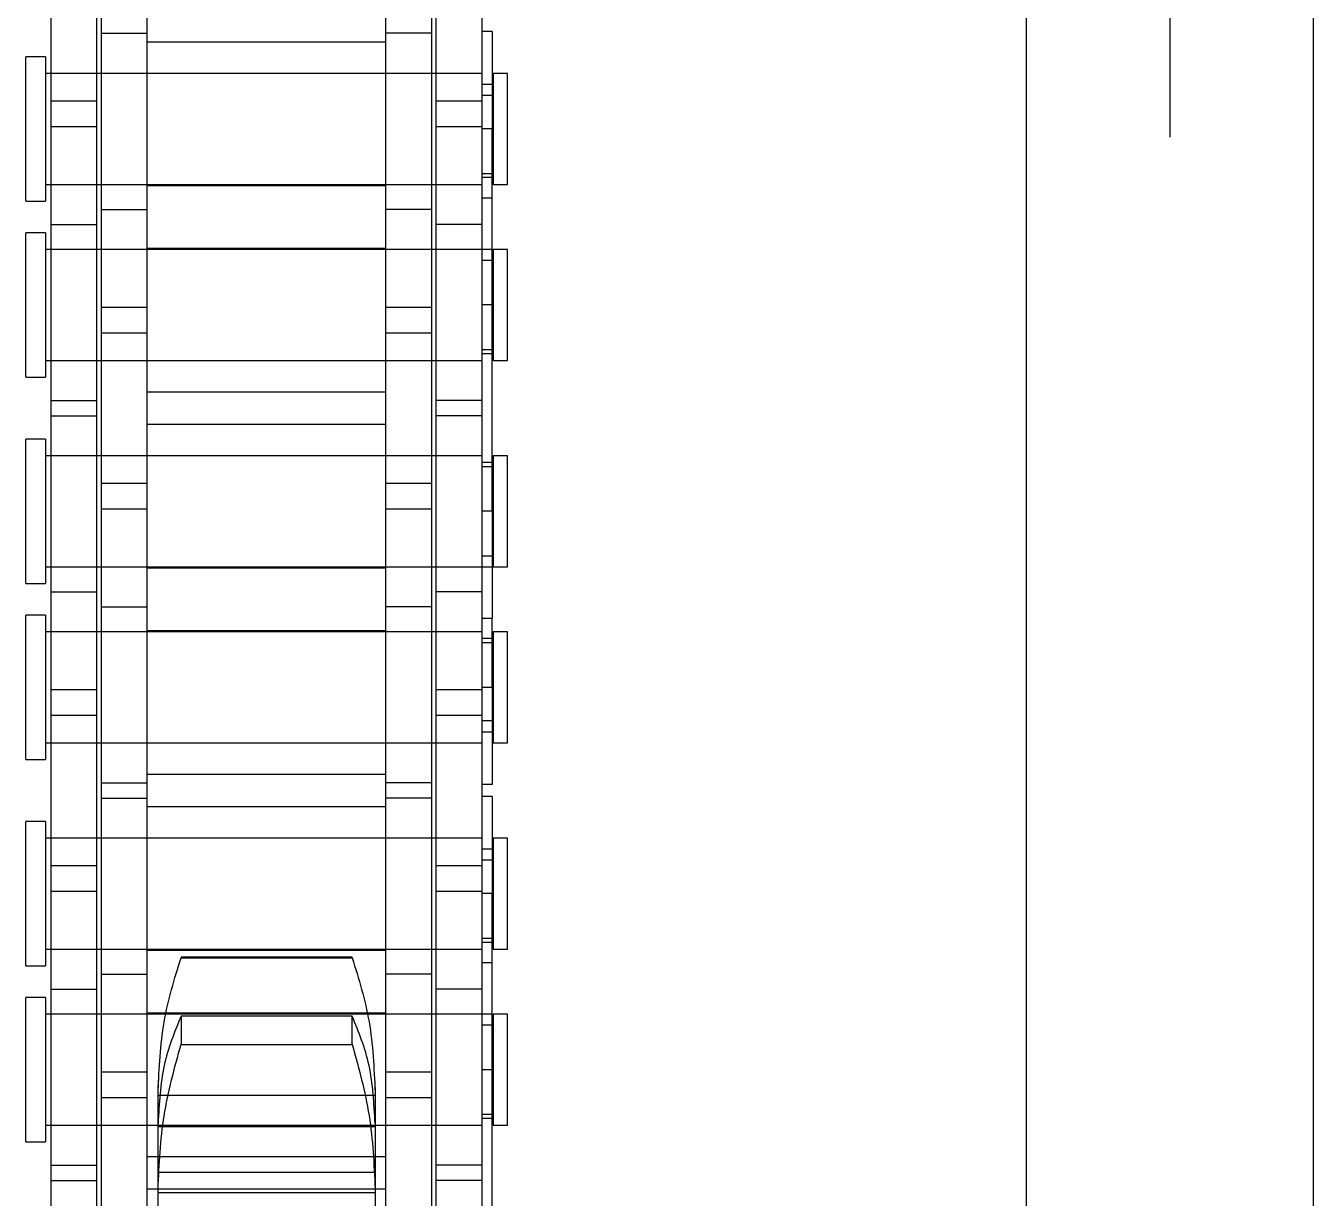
# Model space of a CAD drawing. Header units: metres. Extents: x 0 to 63075, y 0 to 44550.
# Drawn here: x 14141.47 to 14184.23, y 29773.93 to 29812.87 of the extents above; entities that cross this region are included whole.
import ezdxf

# ---------------------------------------------------------------- set-up
doc = ezdxf.new("R2010")
doc.units = ezdxf.units.M
doc.header["$LTSCALE"] = 75
doc.linetypes.add('HIDDEN2', pattern=[4.7625, 3.175, -1.5875])
for name, color, linetype in [('SDM', 7, 'Continuous'), ('SL4', 4, 'Continuous'), ('ST1', 7, 'HIDDEN2')]:
    doc.layers.add(name, color=color, linetype=linetype)

# ---------------------------------------------------------------- blocks, each defined once
blk = doc.blocks.new('A$Cb6dca9d5')
at = {"layer": 'SL4'}
for p, q in [((328.24, 2339.738), (328.24, 3664.713)), ((337.765, 3664.713), (337.765, 2339.738))]:
    blk.add_line(p, q, dxfattribs=at)
at = {"layer": 'ST1'}
for p, q in [((328.24, 2339.738), (328.24, 3664.713)), ((333.003, 3664.713), (333.003, 2339.738)), ((297.515, 3072.85), (297.515, 3079.2)), ((299.035, 3072.85), (299.035, 3079.2)), ((306.965, 3072.85), (306.965, 3079.2)), ((308.485, 3072.85), (308.485, 3079.2)), ((295.843, 3066.5), (295.843, 3075.595)), ((297.363, 3066.5), (297.363, 3075.595)), ((308.637, 3066.5), (308.637, 3075.595)), ((310.157, 3066.5), (310.157, 3075.595)), ((297.515, 3072.85), (299.035, 3072.85)), ((297.515, 3063.755), (297.515, 3072.85)), ((299.035, 3063.755), (299.035, 3072.85)), ((308.485, 3072.85), (306.965, 3072.85)), ((306.965, 3063.755), (306.965, 3072.85)), ((308.485, 3063.755), (308.485, 3072.85)), ((310.489, 3072.906), (310.157, 3072.906)), ((310.489, 3072.906), (310.489, 3069.675)), ((299.035, 3072.567), (306.965, 3072.567)), ((295, 3067.277), (295, 3072.074)), ((295.659, 3072.074), (295, 3072.074)), ((295.659, 3072.074), (295.659, 3067.277)), ((310.157, 3071.52), (295.659, 3071.52)), ((297.363, 3071.52), (295.843, 3071.52)), ((299.035, 3071.52), (297.515, 3071.52)), ((306.965, 3071.52), (299.035, 3071.52)), ((308.485, 3071.52), (306.965, 3071.52)), ((310.157, 3071.52), (308.637, 3071.52)), ((310.526, 3071.52), (310.526, 3067.83)), ((311, 3071.52), (310.526, 3071.52)), ((311, 3067.83), (311, 3071.52)), ((310.526, 3071.151), (310.157, 3071.151)), ((295.843, 3070.607), (297.363, 3070.607)), ((308.637, 3070.607), (310.157, 3070.607)), ((310.489, 3070.782), (310.157, 3070.782)), ((297.363, 3069.747), (295.843, 3069.747)), ((310.157, 3069.747), (308.637, 3069.747)), ((310.489, 3069.675), (310.157, 3069.675)), ((310.489, 3056.975), (310.489, 3069.675)), ((310.157, 3068.199), (310.526, 3068.199)), ((310.489, 3068.056), (310.157, 3068.056)), ((295.659, 3067.83), (310.157, 3067.83)), ((295.843, 3067.83), (297.363, 3067.83)), ((297.515, 3067.83), (299.035, 3067.83)), ((299.035, 3067.83), (306.965, 3067.83)), ((306.965, 3067.787), (299.035, 3067.787)), ((306.965, 3067.83), (308.485, 3067.83)), ((308.637, 3067.83), (310.157, 3067.83)), ((310.526, 3067.83), (311, 3067.83)), ((295, 3067.277), (295.659, 3067.277)), ((310.489, 3067.379), (310.157, 3067.379)), ((297.515, 3067.002), (299.035, 3067.002)), ((308.485, 3067.002), (306.965, 3067.002)), ((295.843, 3066.5), (297.363, 3066.5)), ((295.843, 3060.15), (295.843, 3066.5)), ((297.363, 3060.15), (297.363, 3066.5)), ((310.157, 3066.5), (308.637, 3066.5)), ((308.637, 3060.15), (308.637, 3066.5)), ((310.157, 3060.15), (310.157, 3066.5)), ((295, 3061.429), (295, 3066.226)), ((295.659, 3066.226), (295, 3066.226)), ((295.659, 3066.226), (295.659, 3061.429)), ((310.157, 3065.672), (295.659, 3065.672)), ((297.363, 3065.672), (295.843, 3065.672)), ((299.035, 3065.672), (297.515, 3065.672)), ((299.035, 3065.715), (306.965, 3065.715)), ((306.965, 3065.672), (299.035, 3065.672)), ((308.485, 3065.672), (306.965, 3065.672)), ((310.489, 3065.672), (308.637, 3065.672)), ((310.526, 3065.672), (310.526, 3061.982)), ((311, 3065.672), (310.526, 3065.672)), ((311, 3061.982), (311, 3065.672)), ((310.526, 3065.303), (310.157, 3065.303)), ((297.515, 3062.895), (297.515, 3063.755)), ((297.515, 3063.755), (299.035, 3063.755)), ((299.035, 3062.895), (299.035, 3063.755)), ((306.965, 3062.895), (306.965, 3063.755)), ((306.965, 3063.755), (308.485, 3063.755)), ((308.485, 3062.895), (308.485, 3063.755)), ((310.489, 3063.827), (310.157, 3063.827)), ((297.515, 3053.8), (297.515, 3062.895)), ((299.035, 3062.895), (297.515, 3062.895)), ((299.035, 3053.8), (299.035, 3062.895)), ((306.965, 3053.8), (306.965, 3062.895)), ((308.485, 3062.895), (306.965, 3062.895)), ((308.485, 3053.8), (308.485, 3062.895)), ((295.659, 3061.982), (310.157, 3061.982)), ((295.843, 3061.982), (297.363, 3061.982)), ((297.515, 3061.982), (299.035, 3061.982)), ((299.035, 3061.982), (306.965, 3061.982)), ((306.965, 3061.982), (308.485, 3061.982)), ((308.637, 3061.982), (310.157, 3061.982)), ((310.157, 3062.351), (310.526, 3062.351)), ((310.489, 3062.208), (310.157, 3062.208)), ((310.526, 3061.982), (311, 3061.982)), ((295, 3061.429), (295.659, 3061.429)), ((306.965, 3060.935), (299.035, 3060.935)), ((295.843, 3060.652), (297.363, 3060.652)), ((310.157, 3060.652), (308.637, 3060.652)), ((295.843, 3060.15), (297.363, 3060.15)), ((295.843, 3051.055), (295.843, 3060.15)), ((297.363, 3051.055), (297.363, 3060.15)), ((299.035, 3059.867), (306.965, 3059.867)), ((310.157, 3060.15), (308.637, 3060.15)), ((308.637, 3051.055), (308.637, 3060.15)), ((310.157, 3051.055), (310.157, 3060.15)), ((295, 3054.577), (295, 3059.374)), ((295.659, 3059.374), (295, 3059.374)), ((295.659, 3059.374), (295.659, 3054.577)), ((310.157, 3058.82), (295.659, 3058.82)), ((297.363, 3058.82), (295.843, 3058.82)), ((299.035, 3058.82), (297.515, 3058.82)), ((306.965, 3058.82), (299.035, 3058.82)), ((308.485, 3058.82), (306.965, 3058.82)), ((310.157, 3058.82), (308.637, 3058.82)), ((310.489, 3058.594), (310.157, 3058.594)), ((310.526, 3058.82), (310.526, 3055.13)), ((311, 3058.82), (310.526, 3058.82)), ((311, 3055.13), (311, 3058.82)), ((310.526, 3058.451), (310.157, 3058.451)), ((297.515, 3057.907), (299.035, 3057.907)), ((306.965, 3057.907), (308.485, 3057.907)), ((299.035, 3057.047), (297.515, 3057.047)), ((308.485, 3057.047), (306.965, 3057.047)), ((310.489, 3056.975), (310.157, 3056.975)), ((310.489, 3056.975), (310.489, 3053.423)), ((310.157, 3055.499), (310.526, 3055.499)), ((295.659, 3055.13), (310.157, 3055.13)), ((295.843, 3055.13), (297.363, 3055.13)), ((297.515, 3055.13), (299.035, 3055.13)), ((299.035, 3055.13), (306.965, 3055.13)), ((306.965, 3055.087), (299.035, 3055.087)), ((306.965, 3055.13), (308.485, 3055.13)), ((308.637, 3055.13), (310.489, 3055.13)), ((310.526, 3055.13), (311, 3055.13)), ((295, 3054.577), (295.659, 3054.577)), ((295.843, 3054.302), (297.363, 3054.302)), ((310.157, 3054.302), (308.637, 3054.302)), ((295, 3048.729), (295, 3053.526)), ((295.659, 3053.526), (295, 3053.526)), ((295.659, 3053.526), (295.659, 3048.729)), ((297.515, 3053.8), (299.035, 3053.8)), ((297.515, 3047.45), (297.515, 3053.8)), ((299.035, 3047.45), (299.035, 3053.8)), ((308.485, 3053.8), (306.965, 3053.8)), ((306.965, 3047.45), (306.965, 3053.8)), ((308.485, 3047.45), (308.485, 3053.8)), ((310.157, 3053.423), (310.489, 3053.423)), ((310.489, 3051.127), (310.489, 3053.423)), ((299.035, 3053.015), (306.965, 3053.015)), ((310.157, 3052.972), (295.659, 3052.972)), ((297.363, 3052.972), (295.843, 3052.972)), ((299.035, 3052.972), (297.515, 3052.972)), ((306.965, 3052.972), (299.035, 3052.972)), ((308.485, 3052.972), (306.965, 3052.972)), ((310.157, 3052.972), (308.637, 3052.972)), ((310.489, 3052.746), (310.157, 3052.746)), ((310.526, 3052.603), (310.157, 3052.603)), ((310.526, 3052.972), (310.526, 3049.282)), ((311, 3052.972), (310.526, 3052.972)), ((311, 3049.282), (311, 3052.972)), ((295.843, 3050.195), (295.843, 3051.055)), ((295.843, 3051.055), (297.363, 3051.055)), ((297.363, 3050.195), (297.363, 3051.055)), ((308.637, 3050.195), (308.637, 3051.055)), ((308.637, 3051.055), (310.157, 3051.055)), ((310.489, 3051.127), (310.157, 3051.127)), ((310.157, 3050.195), (310.157, 3051.055)), ((310.489, 3051.127), (310.489, 3047.897)), ((295.843, 3041.1), (295.843, 3050.195)), ((297.363, 3050.195), (295.843, 3050.195)), ((297.363, 3041.1), (297.363, 3050.195)), ((308.637, 3041.1), (308.637, 3050.195)), ((310.157, 3050.195), (308.637, 3050.195)), ((310.157, 3041.1), (310.157, 3050.195)), ((310.489, 3050.02), (310.157, 3050.02)), ((310.157, 3049.651), (310.526, 3049.651)), ((295.659, 3049.282), (310.157, 3049.282)), ((295.843, 3049.282), (297.363, 3049.282)), ((297.515, 3049.282), (299.035, 3049.282)), ((299.035, 3049.282), (306.965, 3049.282)), ((306.965, 3049.282), (308.485, 3049.282)), ((308.637, 3049.282), (310.157, 3049.282)), ((310.526, 3049.282), (311, 3049.282)), ((295, 3048.729), (295.659, 3048.729)), ((297.515, 3047.952), (299.035, 3047.952)), ((306.965, 3048.235), (299.035, 3048.235)), ((308.485, 3047.952), (306.965, 3047.952)), ((310.489, 3047.897), (310.157, 3047.897)), ((297.515, 3047.45), (299.035, 3047.45)), ((297.515, 3038.355), (297.515, 3047.45)), ((299.035, 3038.355), (299.035, 3047.45)), ((308.485, 3047.45), (306.965, 3047.45)), ((306.965, 3038.355), (306.965, 3047.45)), ((308.485, 3038.355), (308.485, 3047.45)), ((310.489, 3047.506), (310.157, 3047.506)), ((310.489, 3047.506), (310.489, 3044.275)), ((299.035, 3047.167), (306.965, 3047.167)), ((295, 3041.877), (295, 3046.674)), ((295.659, 3046.674), (295, 3046.674)), ((295.659, 3046.674), (295.659, 3041.877)), ((310.157, 3046.12), (295.659, 3046.12)), ((297.363, 3046.12), (295.843, 3046.12)), ((299.035, 3046.12), (297.515, 3046.12)), ((306.965, 3046.12), (299.035, 3046.12)), ((308.485, 3046.12), (306.965, 3046.12)), ((310.157, 3046.12), (308.637, 3046.12)), ((310.526, 3045.751), (310.157, 3045.751)), ((310.526, 3046.12), (310.526, 3042.43)), ((311, 3046.12), (310.526, 3046.12)), ((311, 3042.43), (311, 3046.12)), ((310.489, 3045.382), (310.157, 3045.382)), ((295.843, 3045.207), (297.363, 3045.207)), ((308.637, 3045.207), (310.157, 3045.207)), ((297.363, 3044.347), (295.843, 3044.347)), ((310.157, 3044.347), (308.637, 3044.347)), ((310.489, 3044.275), (310.157, 3044.275)), ((310.489, 3031.575), (310.489, 3044.275)), ((310.157, 3042.799), (310.526, 3042.799)), ((295.659, 3042.43), (310.157, 3042.43)), ((295.843, 3042.43), (297.363, 3042.43)), ((297.515, 3042.43), (299.035, 3042.43)), ((299.035, 3042.43), (306.965, 3042.43)), ((306.965, 3042.387), (299.035, 3042.387)), ((306.965, 3042.43), (308.485, 3042.43)), ((308.637, 3042.43), (310.157, 3042.43)), ((310.489, 3042.656), (310.157, 3042.656)), ((310.526, 3042.43), (311, 3042.43)), ((295, 3041.877), (295.659, 3041.877)), ((300.157, 3042.165), (300.157, 3042.141)), ((305.843, 3042.165), (300.157, 3042.165)), ((300.157, 3042.141), (305.843, 3042.141)), ((305.843, 3042.141), (305.843, 3042.165)), ((310.489, 3041.979), (310.157, 3041.979)), ((297.515, 3041.602), (299.035, 3041.602)), ((308.485, 3041.602), (306.965, 3041.602)), ((295.843, 3041.1), (297.363, 3041.1)), ((295.843, 3034.75), (295.843, 3041.1)), ((297.363, 3034.75), (297.363, 3041.1)), ((310.157, 3041.1), (308.637, 3041.1)), ((308.637, 3034.75), (308.637, 3041.1)), ((310.157, 3034.75), (310.157, 3041.1)), ((295, 3036.029), (295, 3040.826)), ((295.659, 3040.826), (295, 3040.826)), ((295.659, 3040.826), (295.659, 3036.029)), ((310.157, 3040.272), (295.659, 3040.272)), ((297.363, 3040.272), (295.843, 3040.272)), ((299.035, 3040.272), (297.515, 3040.272)), ((299.035, 3040.315), (306.965, 3040.315)), ((306.965, 3040.272), (299.035, 3040.272)), ((300.157, 3040.203), (300.157, 3039.265)), ((305.843, 3040.203), (300.157, 3040.203)), ((305.843, 3039.265), (305.843, 3040.203)), ((308.485, 3040.272), (306.965, 3040.272)), ((310.489, 3040.272), (308.637, 3040.272)), ((310.526, 3040.272), (310.526, 3036.582)), ((311, 3040.272), (310.526, 3040.272)), ((311, 3036.582), (311, 3040.272)), ((310.526, 3039.903), (310.157, 3039.903)), ((300.157, 3039.265), (305.843, 3039.265)), ((297.515, 3037.495), (297.515, 3038.355)), ((297.515, 3038.355), (299.035, 3038.355)), ((299.035, 3037.495), (299.035, 3038.355)), ((299.405, 3038.329), (299.395, 3037.832)), ((306.965, 3037.495), (306.965, 3038.355)), ((306.965, 3038.355), (308.485, 3038.355)), ((308.485, 3037.495), (308.485, 3038.355)), ((310.489, 3038.427), (310.157, 3038.427)), ((299.395, 3037.692), (299.395, 3037.832)), ((299.395, 3037.565), (299.395, 3037.692)), ((306.605, 3037.832), (306.605, 3037.692)), ((306.605, 3037.692), (306.605, 3037.565)), ((297.515, 3028.4), (297.515, 3037.495)), ((299.035, 3037.495), (297.515, 3037.495)), ((299.035, 3028.4), (299.035, 3037.495)), ((306.605, 3037.565), (299.395, 3037.565)), ((299.395, 3036.635), (299.395, 3037.565)), ((306.605, 3037.565), (306.605, 3036.635)), ((306.965, 3028.4), (306.965, 3037.495)), ((308.485, 3037.495), (306.965, 3037.495)), ((308.485, 3028.4), (308.485, 3037.495)), ((310.157, 3036.951), (310.526, 3036.951)), ((310.489, 3036.808), (310.157, 3036.808)), ((295.659, 3036.582), (310.157, 3036.582)), ((295.843, 3036.582), (297.363, 3036.582)), ((297.515, 3036.582), (299.035, 3036.582)), ((299.035, 3036.582), (306.965, 3036.582)), ((299.395, 3034.47), (299.395, 3036.635)), ((306.605, 3036.526), (299.395, 3036.526)), ((306.605, 3036.635), (306.605, 3034.47)), ((306.965, 3036.582), (308.485, 3036.582)), ((308.637, 3036.582), (310.157, 3036.582)), ((310.526, 3036.582), (311, 3036.582)), ((295, 3036.029), (295.659, 3036.029)), ((306.965, 3035.535), (299.035, 3035.535)), ((295.843, 3035.252), (297.363, 3035.252)), ((310.157, 3035.252), (308.637, 3035.252)), ((295.843, 3034.75), (297.363, 3034.75)), ((295.843, 3025.655), (295.843, 3034.75)), ((297.363, 3025.655), (297.363, 3034.75)), ((299.395, 3035.028), (306.605, 3035.028)), ((310.157, 3034.75), (308.637, 3034.75)), ((308.637, 3025.655), (308.637, 3034.75)), ((310.157, 3025.655), (310.157, 3034.75)), ((299.035, 3034.467), (306.965, 3034.467)), ((299.395, 3034.342), (299.395, 3034.47)), ((306.605, 3034.342), (299.395, 3034.342)), ((299.395, 3031.428), (299.395, 3034.342)), ((306.605, 3034.47), (306.605, 3034.342)), ((306.605, 3034.342), (306.605, 3031.428))]:
    blk.add_line(p, q, dxfattribs=at)
for points, knots in [([(299.395, 3037.692), (299.433, 3038.48), (299.508, 3040.06), (299.94, 3041.447), (300.157, 3042.141)], [0, 0, 0, 0, 0.499098, 1, 1, 1, 1]), ([(305.843, 3042.141), (306.059, 3041.448), (306.492, 3040.061), (306.567, 3038.481), (306.605, 3037.692)], [0, 0, 0, 0, 0.500133, 1, 1, 1, 1]), ([(300.157, 3040.203), (299.941, 3039.681), (299.508, 3038.639), (299.433, 3037.302), (299.395, 3036.635)], [0, 0, 0, 0, 0.500534, 1, 1, 1, 1]), ([(306.605, 3036.635), (306.567, 3037.302), (306.492, 3038.639), (306.059, 3039.681), (305.843, 3040.203)], [0, 0, 0, 0, 0.499459, 1, 1, 1, 1]), ([(299.395, 3034.47), (299.433, 3035.285), (299.508, 3036.918), (299.94, 3038.482), (300.157, 3039.265)], [0, 0, 0, 0, 0.499124, 1, 1, 1, 1]), ([(305.843, 3039.265), (306.059, 3038.483), (306.492, 3036.919), (306.567, 3035.286), (306.605, 3034.47)], [0, 0, 0, 0, 0.500152, 1, 1, 1, 1])]:
    blk.add_open_spline(points, degree=3, knots=knots, dxfattribs=at)

msp = doc.modelspace()

# ---------------------------------------------------------------- block references
at = {"layer": 'SDM'}
msp.add_blockref('A$Cb6dca9d5', (13846.469, 26739.769), dxfattribs=at)

doc.saveas('drawing.dxf')
